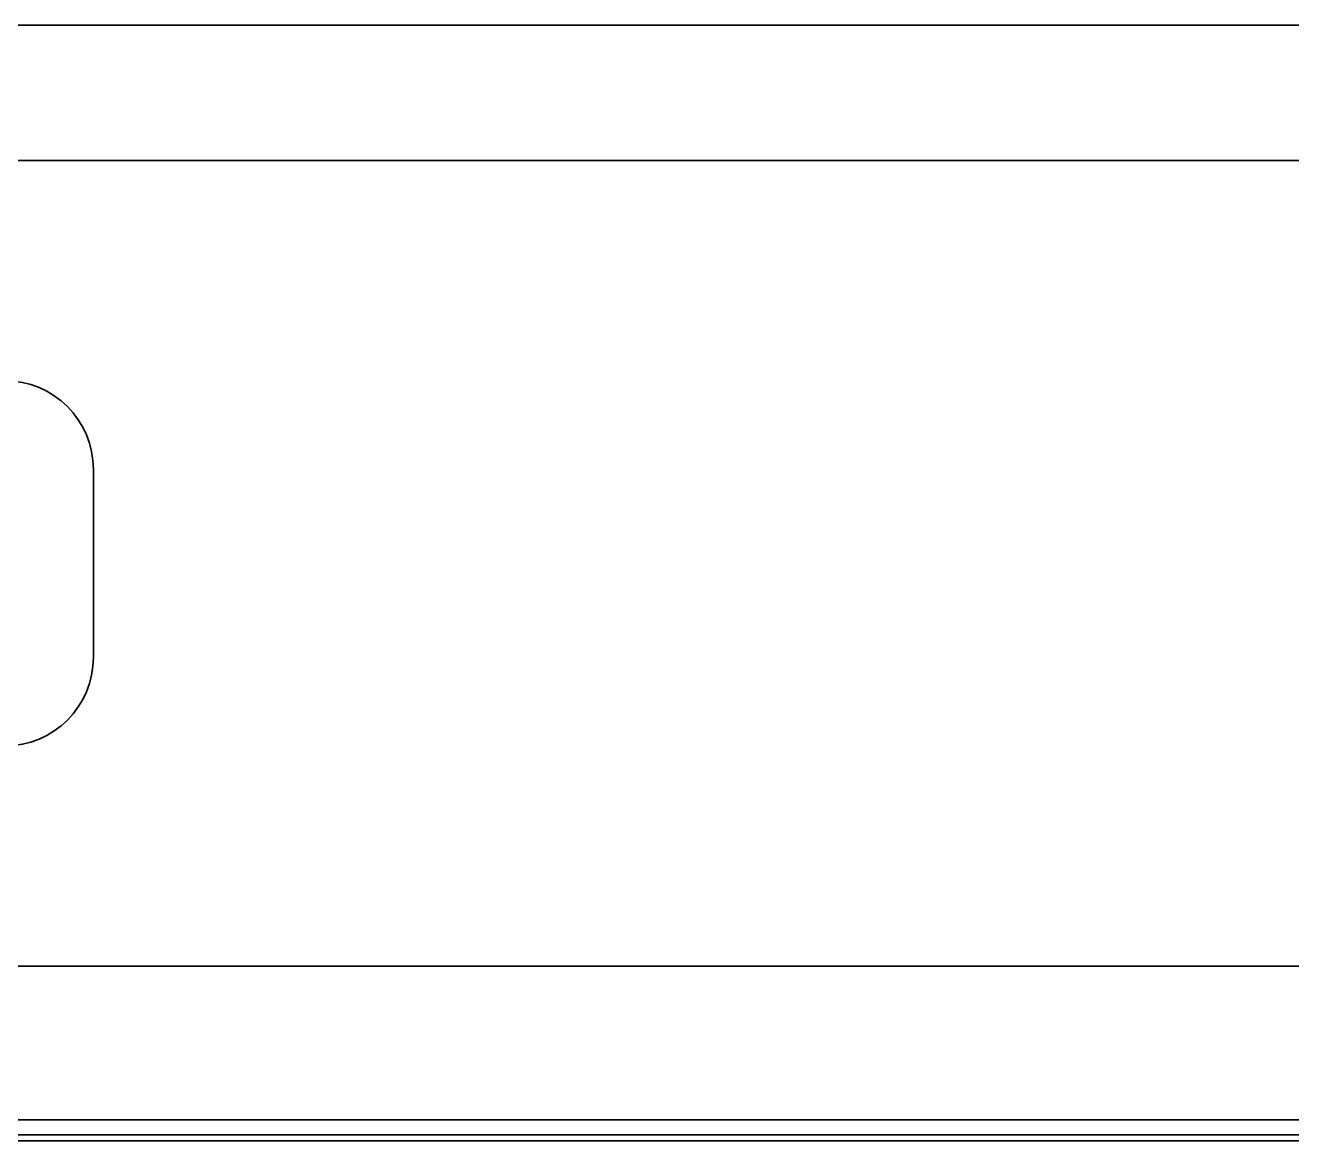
# Model space of a CAD drawing. Header units: inches. Extents: x 90 to 4162, y -443 to 3471.
# Drawn here: x 2449.2 to 2548.8, y 3208.6 to 3296.3 of the extents above; entities that cross this region are included whole.
import ezdxf

# ---------------------------------------------------------------- set-up
doc = ezdxf.new("R2010")
doc.units = ezdxf.units.IN
doc.layers.add('1', color=7, linetype='Continuous', true_color=0xffffff)

msp = doc.modelspace()

# ---------------------------------------------------------------- linework, layer by layer
at = {"layer": '1', "color": 7, "linetype": 'Continuous', "lineweight": 35}
for p, q in [((2317.391, 3296.308), (2934.391, 3296.308)), ((2934.391, 3285.676), (2317.391, 3285.676)), ((2454.541, 3246.597), (2454.541, 3261.356)), ((2934.391, 3222.276), (2317.391, 3222.276)), ((2319.391, 3210.203), (2932.391, 3210.203)), ((2317.391, 3208.552), (2934.391, 3208.552)), ((2319.391, 3209.006), (2932.391, 3209.006))]:
    msp.add_line(p, q, dxfattribs=at)
for centre, start, end in [((2447.541, 3261.356), 0, 180), ((2447.541, 3246.597), 180, 0)]:
    msp.add_arc(centre, 7, start, end, dxfattribs=at)

doc.saveas('drawing.dxf')
